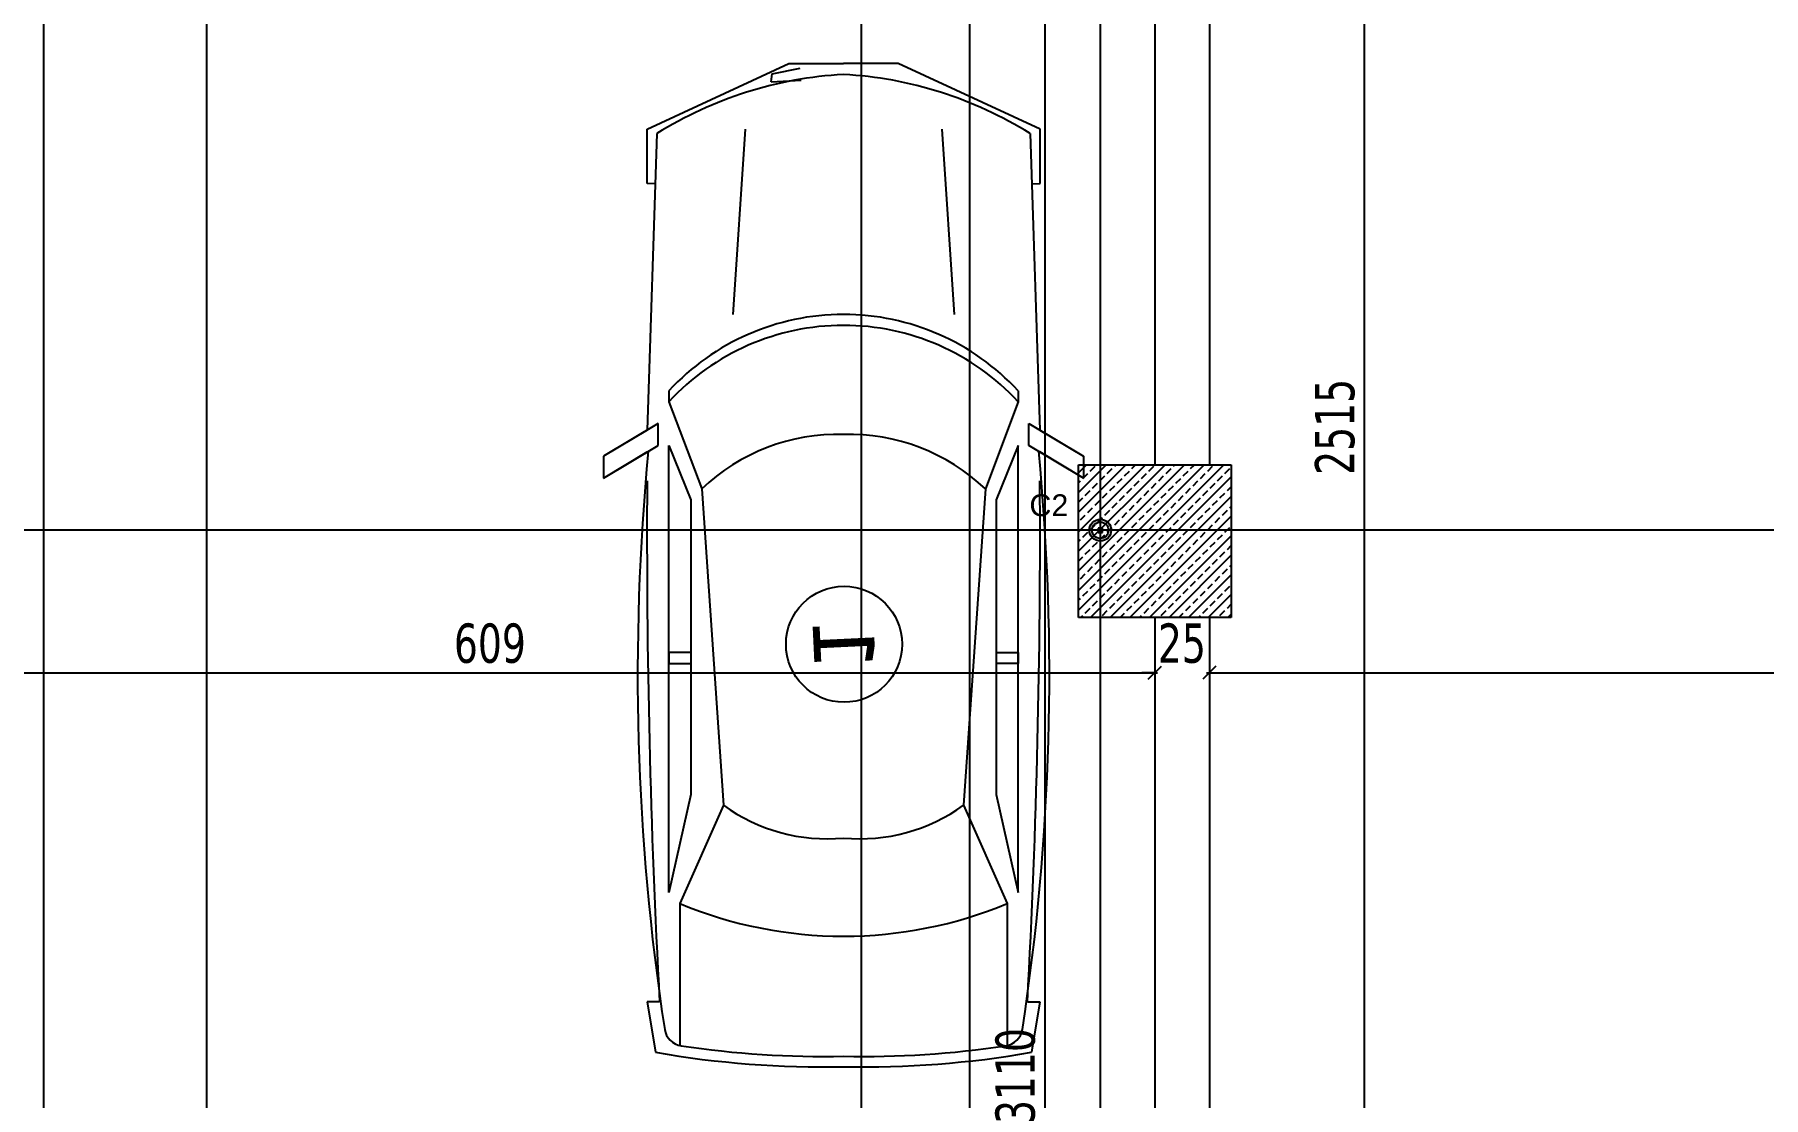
# Model space of a CAD drawing. Header units: millimetres. Extents: x 43168.9 to 43194.6, y -25545.1 to -25543.4.
# Drawn here: x 43170.2682 to 43170.4267, y -25544.1559 to -25544.0585 of the extents above; entities that cross this region are included whole.
import ezdxf
from ezdxf.enums import TextEntityAlignment as Align

# ---------------------------------------------------------------- set-up
doc = ezdxf.new("R2010")
doc.units = ezdxf.units.MM
doc.header["$LTSCALE"] = 200
doc.linetypes.add('DASHDOT', pattern=[1, 0.5, -0.25, 0, -0.25])
doc.linetypes.add('DASHDOT2', pattern=[0.5, 0.25, -0.125, 0, -0.125])
for name, color, linetype in [('aks_sgh', 5, 'DASHDOT2'), ('duv_sgh', 4, 'Continuous'), ('kolon-b.a_sgh', 6, 'Continuous'), ('olcuic_sgh', 183, 'Continuous'), ('tarama-betonarme_sgh', 223, 'Continuous'), ('yapi-yaklasma_sgh', 41, 'DASHDOT')]:
    doc.layers.add(name, color=color, linetype=linetype)
doc.styles.add('1-200', font='arial.ttf', dxfattribs={"height": 60})
doc.styles.add('dim', font='VERDANA.TTF', dxfattribs={"width": 0.7})
doc.styles.add('text1', font='VERDANA.TTF')

msp = doc.modelspace()

# ---------------------------------------------------------------- hatches: boundary and pattern name
h = msp.add_hatch(color=256)
edge = h.paths.add_edge_path()
edge.add_arc((43170.3658790417, -25544.10391939969), 0.001, 0, 360)
edge = h.paths.add_edge_path(flags=16)
edge.add_arc((43170.3658790417, -25544.10391939969), 0.00075, 0, 360)
h = msp.add_hatch(color=256)
edge = h.paths.add_edge_path()
edge.add_arc((43170.3658790417, -25544.10391939969), 0.001, 0, 360)
edge = h.paths.add_edge_path(flags=16)
edge.add_arc((43170.3658790417, -25544.10391939969), 0.00075, 0, 360)

# ---------------------------------------------------------------- linework, layer by layer
at = {"color": 0}
for p, q in [((43170.32433262882, -25544.0671390161), (43170.33734339268, -25544.06113891467)), ((43170.32433262882, -25544.0671390161), (43170.33734339268, -25544.06113891467)), ((43170.3357067567, -25544.06281791203), (43170.33581437359, -25544.06206718944)), ((43170.33581437359, -25544.06206718944), (43170.33837924265, -25544.06155800369)), ((43170.33734339268, -25544.06113891467), (43170.3423434772, -25544.06113891467)), ((43170.33734339268, -25544.06113891467), (43170.3423434772, -25544.06113891467)), ((43170.34734356173, -25544.06113891467), (43170.3423434772, -25544.06113891467)), ((43170.34734356173, -25544.06113891467), (43170.3423434772, -25544.06113891467)), ((43170.3603543256, -25544.0671390161), (43170.34734356173, -25544.06113891467)), ((43170.3603543256, -25544.0671390161), (43170.34734356173, -25544.06113891467)), ((43170.3357067567, -25544.06281791203), (43170.33845161759, -25544.06266330228)), ((43170.32433262882, -25544.07213910063), (43170.32433262882, -25544.0671390161)), ((43170.32433262882, -25544.07213910063), (43170.32433262882, -25544.0671390161)), ((43170.32524622019, -25544.06755625327), (43170.32434317291, -25544.09473948268)), ((43170.33334332506, -25544.0671390161), (43170.33218704513, -25544.08413930349)), ((43170.35134362935, -25544.0671390161), (43170.35249990928, -25544.08413930349)), ((43170.35944073422, -25544.06755625327), (43170.3603437815, -25544.09473948268)), ((43170.3603543256, -25544.07213910063), (43170.3603543256, -25544.0671390161)), ((43170.3603543256, -25544.07213910063), (43170.3603543256, -25544.0671390161)), ((43170.32434317291, -25544.07213910063), (43170.32433262882, -25544.07213910063)), ((43170.32509314688, -25544.07216401532), (43170.32433262882, -25544.07213910063)), ((43170.35959380754, -25544.07216401532), (43170.3603543256, -25544.07213910063)), ((43170.3603437815, -25544.07213910063), (43170.3603543256, -25544.07213910063)), ((43170.32634320673, -25544.09113942182), (43170.32634320673, -25544.09213943873)), ((43170.32634320673, -25544.09213943873), (43170.32934325744, -25544.10013957397)), ((43170.35834374769, -25544.09213943873), (43170.35534369697, -25544.10013957397)), ((43170.35834374769, -25544.09113942182), (43170.35834374769, -25544.09213943873)), ((43170.32534318982, -25544.09413947254), (43170.32034310529, -25544.09713952326)), ((43170.32434317291, -25544.09473948268), (43170.32034310529, -25544.09713952326)), ((43170.32534318982, -25544.09613950635), (43170.32534318982, -25544.09413947254)), ((43170.3593437646, -25544.09613950635), (43170.3593437646, -25544.09413947254)), ((43170.3593437646, -25544.09413947254), (43170.36434384912, -25544.09713952326)), ((43170.3603437815, -25544.09473948268), (43170.36434384912, -25544.09713952326)), ((43170.32034310529, -25544.09913955707), (43170.32534318982, -25544.09613950635)), ((43170.32034310529, -25544.09913955707), (43170.32434317291, -25544.0967395165)), ((43170.32034310529, -25544.09713952326), (43170.32034310529, -25544.09913955707)), ((43170.32034310529, -25544.09713952326), (43170.32034310529, -25544.09913955707)), ((43170.32634320673, -25544.13714019947), (43170.32634320673, -25544.09613950635)), ((43170.32634320673, -25544.09613950635), (43170.32834324054, -25544.10113959088)), ((43170.35834374769, -25544.09613950635), (43170.35634371388, -25544.10113959088)), ((43170.35834374769, -25544.13714019947), (43170.35834374769, -25544.09613950635)), ((43170.36434384912, -25544.09913955707), (43170.3593437646, -25544.09613950635)), ((43170.36434384912, -25544.09913955707), (43170.3603437815, -25544.0967395165)), ((43170.36434384912, -25544.09713952326), (43170.36434384912, -25544.09913955707)), ((43170.36434384912, -25544.09713952326), (43170.36434384912, -25544.09913955707)), ((43170.32934325744, -25544.10013957397), (43170.33134329125, -25544.12914006422)), ((43170.35534369697, -25544.10013957397), (43170.35334366316, -25544.12914006422)), ((43170.32834324054, -25544.10113959088), (43170.32834324054, -25544.12814004732)), ((43170.35634371388, -25544.10113959088), (43170.35634371388, -25544.12814004732)), ((43170.32834324054, -25544.11513982755), (43170.32634320673, -25544.11513982755)), ((43170.32634320673, -25544.11513982755), (43170.32634320673, -25544.11613984446)), ((43170.32634320673, -25544.11613984446), (43170.32834324054, -25544.11613984446)), ((43170.35634371388, -25544.11513982755), (43170.35834374769, -25544.11513982755)), ((43170.35834374769, -25544.11613984446), (43170.35634371388, -25544.11613984446)), ((43170.35834374769, -25544.11513982755), (43170.35834374769, -25544.11613984446)), ((43170.32834324054, -25544.12814004732), (43170.32634320673, -25544.13714019947)), ((43170.35634371388, -25544.12814004732), (43170.35834374769, -25544.13714019947)), ((43170.33134329125, -25544.12914006422), (43170.32734322363, -25544.13814021637)), ((43170.35334366316, -25544.12914006422), (43170.35734373079, -25544.13814021637)), ((43170.32734322363, -25544.13814021637), (43170.32734322363, -25544.15116457732)), ((43170.35734373079, -25544.13814021637), (43170.35734373079, -25544.15116457732)), ((43170.32434317291, -25544.14714036852), (43170.32511694398, -25544.15178299492)), ((43170.32534318982, -25544.14714036852), (43170.32434317291, -25544.14714036852)), ((43170.3254849426, -25544.14714036852), (43170.32434317291, -25544.14714036852)), ((43170.35920201181, -25544.14714036852), (43170.3603437815, -25544.14714036852)), ((43170.3593437646, -25544.14714036852), (43170.3603437815, -25544.14714036852)), ((43170.3603437815, -25544.14714036852), (43170.35957001043, -25544.15178299492))]:
    msp.add_line(p, q, dxfattribs=at)
at = {"color": 0, "linetype": 'ByBlock', "lineweight": -2}
for p, q in [((43170.36607904171, -25544.10371939969), (43170.36567904171, -25544.10371939969)), ((43170.36567904171, -25544.10371939969), (43170.36567904171, -25544.10411939969)), ((43170.36607904171, -25544.10371939969), (43170.36567904171, -25544.10371939969)), ((43170.36567904171, -25544.10371939969), (43170.36567904171, -25544.10411939969)), ((43170.36567904171, -25544.10411939969), (43170.36607904171, -25544.10411939969)), ((43170.36567904171, -25544.10411939969), (43170.36607904171, -25544.10411939969)), ((43170.36594975238, -25544.10384868901), (43170.36580833103, -25544.10399011036)), ((43170.36594975238, -25544.10399011036), (43170.36580833103, -25544.10384868901)), ((43170.36594975238, -25544.10384868901), (43170.36580833103, -25544.10399011036)), ((43170.36594975238, -25544.10399011036), (43170.36580833103, -25544.10384868901)), ((43170.36607904171, -25544.10411939969), (43170.36607904171, -25544.10371939969)), ((43170.36607904171, -25544.10411939969), (43170.36607904171, -25544.10371939969)), ((43170.3702790417, -25544.11758105307), (43170.37147904171, -25544.11638105307)), ((43170.3702790417, -25544.11758105307), (43170.37147904171, -25544.11638105307)), ((43170.3764790417, -25544.11638105307), (43170.37527904171, -25544.11758105307)), ((43170.3764790417, -25544.11638105307), (43170.37527904171, -25544.11758105307))]:
    msp.add_line(p, q, dxfattribs=at)
msp.add_line((43170.33707978271, -25544.11462748453), (43170.33707978271, -25544.11462748453))
at = {"color": 0, "linetype": 'Continuous', "lineweight": -2}
for radius in [0.001, 0.001, 0.00075, 0.00075]:
    msp.add_circle((43170.3658790417, -25544.10391939969), radius, dxfattribs=at)
at = {"linetype": 'Continuous'}
msp.add_circle((43170.34239372026, -25544.11437357961), 0.005320000000000346, dxfattribs=at)
at = {"color": 0}
for centre, radius, start, end in [((43170.34434351102, -25544.09813954016), 0.03605612228057108, 93.17982954175338, 121.9821208195799), ((43170.34034344339, -25544.09813954016), 0.03605612228057108, 58.01787918042012, 86.82017045824662), ((43170.3423434772, -25544.10592538607), 0.02178608257773878, 90, 137.2587549555883), ((43170.3423434772, -25544.10592538607), 0.02178608257773878, 42.74124504441167, 90), ((43170.3423434772, -25544.10692540297), 0.02178608257773878, 90, 137.2587549555883), ((43170.3423434772, -25544.10692540297), 0.02178608257773878, 42.74124504441167, 90), ((43170.34184346876, -25544.11323979543), 0.0181072108613248, 88.41764539243664, 133.6573759964856), ((43170.34284348566, -25544.11323979543), 0.0181072108613248, 46.34262400351442, 91.58235460756336), ((43170.53785640359, -25544.11716340448), 0.2143856953616721, 174.5157722221091, 188.7238197954231), ((43170.14683055082, -25544.11716340448), 0.2143856953616721, 351.2761802045768, 5.484227777890904), ((43171.11490020941, -25544.10437568823), 0.7905727552520726, 179.6386925190084, 183.1008306676707), ((43169.56978674501, -25544.10437568823), 0.7905727552520726, 356.8991693323292, 0.3613074809916), ((43170.34084345185, -25544.11597317497), 0.01623637964533992, 234.1888356708188, 275.3009265807162), ((43170.34384350257, -25544.11597317497), 0.01623637964533992, 264.6990734192838, 305.8111643291812), ((43170.3423434772, -25544.10213960778), 0.03900065930309958, 247.3801356131465, 270), ((43170.3423434772, -25544.10213960778), 0.03900065930309958, 270, 292.6198643868535), ((43170.32773012989, -25544.1494066514), 0.0018, 188.7238197954231, 261.5115368966201), ((43170.35695682452, -25544.1494066514), 0.0018, 278.48846310338, 351.2761802045768), ((43170.34055587059, -25544.0634692552), 0.08965309296207911, 260.0838130198713, 271.1549237942075), ((43170.34055587059, -25544.0634692552), 0.08868921503438901, 261.5115368966201, 271.1549237942075), ((43170.34413108382, -25544.0634692552), 0.08965309296207911, 268.8450762057925, 279.9161869801287), ((43170.34413108382, -25544.0634692552), 0.08868921503438901, 268.8450762057925, 278.48846310338)]:
    msp.add_arc(centre, radius, start, end, dxfattribs=at)
at = {"layer": 'aks_sgh'}
for p, q in [((43170.26899999916, -25543.74091939969), (43170.26899999916, -25544.78991939969)), ((43170.35387904171, -25543.74091939969), (43170.35387904171, -25544.78991939969)), ((43170.3658790417, -25543.74091939969), (43170.3658790417, -25544.78991939969)), ((43171.17087959124, -25544.10391939969), (43170.19487849217, -25544.10391939969))]:
    msp.add_line(p, q, dxfattribs=at)
at = {"layer": 'duv_sgh'}
for p, q in [((43170.37087904171, -25543.98998664733), (43170.37087904171, -25544.09791939969)), ((43170.37587904171, -25543.98991939969), (43170.37587904171, -25544.09791939969)), ((43170.37087904171, -25544.11191939969), (43170.37087904171, -25544.21591939969)), ((43170.37587904171, -25544.11191939969), (43170.37587904171, -25544.21591939969))]:
    msp.add_line(p, q, dxfattribs=at)
at = {"layer": 'kolon-b.a_sgh'}
for p, q in [((43170.3638790417, -25544.09791939969), (43170.37787904171, -25544.09791939969)), ((43170.3638790417, -25544.11191939969), (43170.3638790417, -25544.09791939969)), ((43170.37787904171, -25544.09791939969), (43170.37787904171, -25544.11191939969)), ((43170.37787904171, -25544.11191939969), (43170.3638790417, -25544.11191939969))]:
    msp.add_line(p, q, dxfattribs=at)
at = {"layer": 'olcuic_sgh'}
for p, q in [((43170.36078302909, -25543.84266939969), (43170.36078302909, -25544.46516939969)), ((43170.39007358847, -25543.84266939969), (43170.39007358847, -25544.34616939969)), ((43170.37087904171, -25544.11298105307), (43170.37087904171, -25544.11798105307)), ((43170.37087904171, -25544.11298105307), (43170.37087904171, -25544.11798105307)), ((43170.37587904171, -25544.11298105307), (43170.37587904171, -25544.11798105307)), ((43170.37587904171, -25544.11298105307), (43170.37587904171, -25544.11798105307)), ((43170.24874999916, -25544.11698105307), (43170.3711290417, -25544.11698105307)), ((43170.37087904171, -25544.11698105307), (43170.3696790417, -25544.11698105307)), ((43170.37562904171, -25544.11698105307), (43170.5031290417, -25544.11698105307)), ((43170.37587904171, -25544.11698105307), (43170.3770790417, -25544.11698105307))]:
    msp.add_line(p, q, dxfattribs=at)
at = {"layer": 'tarama-betonarme_sgh'}
for p, q in [((43170.3638790417, -25544.09866748989), (43170.3646271319, -25544.09791939969)), ((43170.3638790417, -25544.10046354111), (43170.36642318313, -25544.09791939969)), ((43170.3638790417, -25544.10225959234), (43170.36821923435, -25544.09791939969)), ((43170.3638790417, -25544.10405564356), (43170.37001528557, -25544.09791939969)), ((43170.3638790417, -25544.10585169479), (43170.3718113368, -25544.09791939969)), ((43170.3638790417, -25544.10764774601), (43170.37360738803, -25544.09791939969)), ((43170.3638790417, -25544.10944379723), (43170.37540343925, -25544.09791939969)), ((43170.3638790417, -25544.11123984846), (43170.37719949047, -25544.09791939969)), ((43170.36427864104, -25544.09916591655), (43170.36472765385, -25544.09871690374)), ((43170.36495216026, -25544.09849239734), (43170.36540117306, -25544.09804338453)), ((43170.36652370507, -25544.09871690374), (43170.36697271788, -25544.09826789093)), ((43170.36719722428, -25544.09804338453), (43170.36732120913, -25544.09791939969)), ((43170.3680952499, -25544.09894141015), (43170.3685442627, -25544.09849239734)), ((43170.36876876911, -25544.09826789093), (43170.36911726035, -25544.09791939969)), ((43170.36966679472, -25544.09916591655), (43170.37011580752, -25544.09871690374)), ((43170.37034031393, -25544.09849239734), (43170.37078932673, -25544.09804338453)), ((43170.37191185875, -25544.09871690374), (43170.37236087155, -25544.09826789093)), ((43170.37258537795, -25544.09804338453), (43170.3727093628, -25544.09791939969)), ((43170.37348340357, -25544.09894141015), (43170.37393241638, -25544.09849239734)), ((43170.37415692278, -25544.09826789093), (43170.37450541402, -25544.09791939969)), ((43170.37505494839, -25544.09916591655), (43170.37550396119, -25544.09871690374)), ((43170.3757284676, -25544.09849239734), (43170.37617748041, -25544.09804338453)), ((43170.37730001242, -25544.09871690374), (43170.37774902523, -25544.09826789093)), ((43170.3638790417, -25544.09956551589), (43170.36405413464, -25544.09939042295)), ((43170.36450314744, -25544.10073746137), (43170.36495216026, -25544.10028844856)), ((43170.3649955417, -25544.11191939969), (43170.37787904171, -25544.09903589968)), ((43170.36517666666, -25544.10006394216), (43170.36562567946, -25544.09961492935)), ((43170.36585018587, -25544.09939042295), (43170.36629919867, -25544.09894141015)), ((43170.36674821148, -25544.10028844856), (43170.36719722428, -25544.09983943576)), ((43170.36742173069, -25544.09961492935), (43170.3678707435, -25544.09916591655)), ((43170.3683197563, -25544.10051295497), (43170.36876876911, -25544.10006394216)), ((43170.36899327551, -25544.09983943576), (43170.36944228831, -25544.09939042295)), ((43170.36989130112, -25544.10073746137), (43170.37034031393, -25544.10028844856)), ((43170.37056482033, -25544.10006394216), (43170.37101383314, -25544.09961492935)), ((43170.37123833954, -25544.09939042295), (43170.37168735234, -25544.09894141015)), ((43170.37213636515, -25544.10028844856), (43170.37258537795, -25544.09983943576)), ((43170.37280988436, -25544.09961492935), (43170.37325889717, -25544.09916591655)), ((43170.37370790997, -25544.10051295497), (43170.37415692278, -25544.10006394216)), ((43170.37438142918, -25544.09983943576), (43170.37483044199, -25544.09939042295)), ((43170.37527945479, -25544.10073746137), (43170.3757284676, -25544.10028844856)), ((43170.37595297401, -25544.10006394216), (43170.37640198681, -25544.09961492935)), ((43170.37662649321, -25544.09939042295), (43170.37707550602, -25544.09894141015)), ((43170.37752451882, -25544.10028844856), (43170.37787904171, -25544.09993392568)), ((43170.3638790417, -25544.10136156711), (43170.36427864104, -25544.10096196777)), ((43170.36472765385, -25544.10230900619), (43170.36517666666, -25544.10185999339)), ((43170.36540117306, -25544.10163548698), (43170.36585018587, -25544.10118647417)), ((43170.36607469227, -25544.10096196777), (43170.36652370507, -25544.10051295497)), ((43170.36679159292, -25544.11191939969), (43170.37787904171, -25544.10083195091)), ((43170.36697271788, -25544.10185999339), (43170.36742173069, -25544.10141098058)), ((43170.36764623709, -25544.10118647417), (43170.3680952499, -25544.10073746137)), ((43170.3685442627, -25544.10208449979), (43170.36899327551, -25544.10163548698)), ((43170.36921778191, -25544.10141098058), (43170.36966679472, -25544.10096196777)), ((43170.37011580752, -25544.10230900619), (43170.37056482033, -25544.10185999339)), ((43170.37078932673, -25544.10163548698), (43170.37123833954, -25544.10118647417)), ((43170.37146284594, -25544.10096196777), (43170.37191185875, -25544.10051295497)), ((43170.37236087155, -25544.10185999339), (43170.37280988436, -25544.10141098058)), ((43170.37303439077, -25544.10118647417), (43170.37348340357, -25544.10073746137)), ((43170.37393241638, -25544.10208449979), (43170.37438142918, -25544.10163548698)), ((43170.37460593558, -25544.10141098058), (43170.37505494839, -25544.10096196777)), ((43170.37550396119, -25544.10230900619), (43170.37595297401, -25544.10185999339)), ((43170.37617748041, -25544.10163548698), (43170.37662649321, -25544.10118647417)), ((43170.37685099962, -25544.10096196777), (43170.37730001242, -25544.10051295497)), ((43170.37774902523, -25544.10185999339), (43170.37787904171, -25544.1017299769)), ((43170.36405413464, -25544.1029825254), (43170.36450314744, -25544.10253351259)), ((43170.36495216026, -25544.10388055101), (43170.36540117306, -25544.10343153821)), ((43170.36562567946, -25544.1032070318), (43170.36607469227, -25544.10275801899)), ((43170.36629919867, -25544.10253351259), (43170.36674821148, -25544.10208449979)), ((43170.36719722428, -25544.10343153821), (43170.36764623709, -25544.1029825254)), ((43170.3678707435, -25544.10275801899), (43170.3683197563, -25544.10230900619)), ((43170.36858764415, -25544.11191939969), (43170.37787904171, -25544.10262800213)), ((43170.36876876911, -25544.10365604461), (43170.36921778191, -25544.1032070318)), ((43170.36944228831, -25544.1029825254), (43170.36989130112, -25544.10253351259)), ((43170.37034031393, -25544.10388055101), (43170.37078932673, -25544.10343153821)), ((43170.37101383314, -25544.1032070318), (43170.37146284594, -25544.10275801899)), ((43170.37168735234, -25544.10253351259), (43170.37213636515, -25544.10208449979)), ((43170.37258537795, -25544.10343153821), (43170.37303439077, -25544.1029825254)), ((43170.37325889717, -25544.10275801899), (43170.37370790997, -25544.10230900619)), ((43170.37415692278, -25544.10365604461), (43170.37460593558, -25544.1032070318)), ((43170.37483044199, -25544.1029825254), (43170.37527945479, -25544.10253351259)), ((43170.3757284676, -25544.10388055101), (43170.37617748041, -25544.10343153821)), ((43170.37640198681, -25544.1032070318), (43170.37685099962, -25544.10275801899)), ((43170.37707550602, -25544.10253351259), (43170.37752451882, -25544.10208449979)), ((43170.3638790417, -25544.10495366956), (43170.36405413464, -25544.10477857662)), ((43170.36427864104, -25544.10455407022), (43170.36472765385, -25544.10410505741)), ((43170.36517666666, -25544.10545209583), (43170.36562567946, -25544.10500308303)), ((43170.36585018587, -25544.10477857662), (43170.36629919867, -25544.10432956382)), ((43170.36652370507, -25544.10410505741), (43170.36697271788, -25544.10365604461)), ((43170.36742173069, -25544.10500308303), (43170.3678707435, -25544.10455407022)), ((43170.3680952499, -25544.10432956382), (43170.3685442627, -25544.10388055101)), ((43170.36899327551, -25544.10522758943), (43170.36944228831, -25544.10477857662)), ((43170.36966679472, -25544.10455407022), (43170.37011580752, -25544.10410505741)), ((43170.37038369537, -25544.11191939969), (43170.37787904171, -25544.10442405336)), ((43170.37056482033, -25544.10545209583), (43170.37101383314, -25544.10500308303)), ((43170.37123833954, -25544.10477857662), (43170.37168735234, -25544.10432956382)), ((43170.37191185875, -25544.10410505741), (43170.37236087155, -25544.10365604461)), ((43170.37280988436, -25544.10500308303), (43170.37325889717, -25544.10455407022)), ((43170.37348340357, -25544.10432956382), (43170.37393241638, -25544.10388055101)), ((43170.37438142918, -25544.10522758943), (43170.37483044199, -25544.10477857662)), ((43170.37505494839, -25544.10455407022), (43170.37550396119, -25544.10410505741)), ((43170.37595297401, -25544.10545209583), (43170.37640198681, -25544.10500308303)), ((43170.37662649321, -25544.10477857662), (43170.37707550602, -25544.10432956382)), ((43170.37730001242, -25544.10410505741), (43170.37774902523, -25544.10365604461)), ((43170.3638790417, -25544.10674972078), (43170.36427864104, -25544.10635012144)), ((43170.36450314744, -25544.10612561504), (43170.36495216026, -25544.10567660223)), ((43170.36540117306, -25544.10702364065), (43170.36585018587, -25544.10657462785)), ((43170.36607469227, -25544.10635012144), (43170.36652370507, -25544.10590110864)), ((43170.36674821148, -25544.10567660223), (43170.36719722428, -25544.10522758943)), ((43170.36764623709, -25544.10657462785), (43170.3680952499, -25544.10612561504)), ((43170.3683197563, -25544.10590110864), (43170.36876876911, -25544.10545209583)), ((43170.36921778191, -25544.10679913425), (43170.36966679472, -25544.10635012144)), ((43170.36989130112, -25544.10612561504), (43170.37034031393, -25544.10567660223)), ((43170.37078932673, -25544.10702364065), (43170.37123833954, -25544.10657462785)), ((43170.37146284594, -25544.10635012144), (43170.37191185875, -25544.10590110864)), ((43170.37213636515, -25544.10567660223), (43170.37258537795, -25544.10522758943)), ((43170.37217974659, -25544.11191939969), (43170.37787904171, -25544.10622010458)), ((43170.37303439077, -25544.10657462785), (43170.37348340357, -25544.10612561504)), ((43170.37370790997, -25544.10590110864), (43170.37415692278, -25544.10545209583)), ((43170.37460593558, -25544.10679913425), (43170.37505494839, -25544.10635012144)), ((43170.37527945479, -25544.10612561504), (43170.3757284676, -25544.10567660223)), ((43170.37617748041, -25544.10702364065), (43170.37662649321, -25544.10657462785)), ((43170.37685099962, -25544.10635012144), (43170.37730001242, -25544.10590110864)), ((43170.37752451882, -25544.10567660223), (43170.37787904171, -25544.10532207935)), ((43170.36405413464, -25544.10837067907), (43170.36450314744, -25544.10792166627)), ((43170.36472765385, -25544.10769715986), (43170.36517666666, -25544.10724814705)), ((43170.36562567946, -25544.10859518547), (43170.36607469227, -25544.10814617267)), ((43170.36629919867, -25544.10792166627), (43170.36674821148, -25544.10747265346)), ((43170.36697271788, -25544.10724814705), (43170.36742173069, -25544.10679913425)), ((43170.3678707435, -25544.10814617267), (43170.3683197563, -25544.10769715986)), ((43170.3685442627, -25544.10747265346), (43170.36899327551, -25544.10702364065)), ((43170.36944228831, -25544.10837067907), (43170.36989130112, -25544.10792166627)), ((43170.37011580752, -25544.10769715986), (43170.37056482033, -25544.10724814705)), ((43170.37101383314, -25544.10859518547), (43170.37146284594, -25544.10814617267)), ((43170.37168735234, -25544.10792166627), (43170.37213636515, -25544.10747265346)), ((43170.37236087155, -25544.10724814705), (43170.37280988436, -25544.10679913425)), ((43170.37325889717, -25544.10814617267), (43170.37370790997, -25544.10769715986)), ((43170.37393241638, -25544.10747265346), (43170.37438142918, -25544.10702364065)), ((43170.37397579782, -25544.11191939969), (43170.37787904171, -25544.1080161558)), ((43170.37483044199, -25544.10837067907), (43170.37527945479, -25544.10792166627)), ((43170.37550396119, -25544.10769715986), (43170.37595297401, -25544.10724814705)), ((43170.37640198681, -25544.10859518547), (43170.37685099962, -25544.10814617267)), ((43170.37707550602, -25544.10792166627), (43170.37752451882, -25544.10747265346)), ((43170.37774902523, -25544.10724814705), (43170.37787904171, -25544.10711813058)), ((43170.36427864104, -25544.10994222389), (43170.36472765385, -25544.10949321109)), ((43170.36495216026, -25544.10926870468), (43170.36540117306, -25544.10881969188)), ((43170.36585018587, -25544.1101667303), (43170.36629919867, -25544.10971771749)), ((43170.36652370507, -25544.10949321109), (43170.36697271788, -25544.10904419828)), ((43170.36719722428, -25544.10881969188), (43170.36764623709, -25544.10837067907)), ((43170.3680952499, -25544.10971771749), (43170.3685442627, -25544.10926870468)), ((43170.36876876911, -25544.10904419828), (43170.36921778191, -25544.10859518547)), ((43170.36966679472, -25544.10994222389), (43170.37011580752, -25544.10949321109)), ((43170.37034031393, -25544.10926870468), (43170.37078932673, -25544.10881969188)), ((43170.37123833954, -25544.1101667303), (43170.37168735234, -25544.10971771749)), ((43170.37191185875, -25544.10949321109), (43170.37236087155, -25544.10904419828)), ((43170.37258537795, -25544.10881969188), (43170.37303439077, -25544.10837067907)), ((43170.37348340357, -25544.10971771749), (43170.37393241638, -25544.10926870468)), ((43170.37415692278, -25544.10904419828), (43170.37460593558, -25544.10859518547)), ((43170.37505494839, -25544.10994222389), (43170.37550396119, -25544.10949321109)), ((43170.3757284676, -25544.10926870468), (43170.37617748041, -25544.10881969188)), ((43170.37577184905, -25544.11191939969), (43170.37787904171, -25544.10981220703)), ((43170.37662649321, -25544.1101667303), (43170.37707550602, -25544.10971771749)), ((43170.37730001242, -25544.10949321109), (43170.37774902523, -25544.10904419828)), ((43170.3638790417, -25544.11034182323), (43170.36405413464, -25544.1101667303)), ((43170.36450314744, -25544.11151376871), (43170.36495216026, -25544.11106475591)), ((43170.36517666666, -25544.1108402495), (43170.36562567946, -25544.1103912367)), ((43170.36607469227, -25544.11173827512), (43170.36652370507, -25544.11128926231)), ((43170.36674821148, -25544.11106475591), (43170.36719722428, -25544.1106157431)), ((43170.36742173069, -25544.1103912367), (43170.3678707435, -25544.10994222389)), ((43170.3683197563, -25544.11128926231), (43170.36876876911, -25544.1108402495)), ((43170.36899327551, -25544.1106157431), (43170.36944228831, -25544.1101667303)), ((43170.36989130112, -25544.11151376871), (43170.37034031393, -25544.11106475591)), ((43170.37056482033, -25544.1108402495), (43170.37101383314, -25544.1103912367)), ((43170.37146284594, -25544.11173827512), (43170.37191185875, -25544.11128926231)), ((43170.37213636515, -25544.11106475591), (43170.37258537795, -25544.1106157431)), ((43170.37280988436, -25544.1103912367), (43170.37325889717, -25544.10994222389)), ((43170.37370790997, -25544.11128926231), (43170.37415692278, -25544.1108402495)), ((43170.37438142918, -25544.1106157431), (43170.37483044199, -25544.1101667303)), ((43170.37527945479, -25544.11151376871), (43170.3757284676, -25544.11106475591)), ((43170.37595297401, -25544.1108402495), (43170.37640198681, -25544.1103912367)), ((43170.37685099962, -25544.11173827512), (43170.37730001242, -25544.11128926231)), ((43170.37752451882, -25544.11106475591), (43170.37787904171, -25544.11071023303)), ((43170.36409751647, -25544.11191939969), (43170.36427864104, -25544.11173827512)), ((43170.36768961892, -25544.11191939969), (43170.3680952499, -25544.11151376871)), ((43170.36948567015, -25544.11191939969), (43170.36966679472, -25544.11173827512)), ((43170.37307777259, -25544.11191939969), (43170.37348340357, -25544.11151376871)), ((43170.37487382382, -25544.11191939969), (43170.37505494839, -25544.11173827512)), ((43170.37756790026, -25544.11191939969), (43170.37787904171, -25544.11160825825))]:
    msp.add_line(p, q, dxfattribs=at)
at = {"layer": 'yapi-yaklasma_sgh'}
for p, q in [((43170.28399999916, -25544.7875909039), (43170.28399999916, -25543.79475840276)), ((43170.34399999916, -25544.72614544623), (43170.34399999916, -25543.79832022829))]:
    msp.add_line(p, q, dxfattribs=at)

# ---------------------------------------------------------------- texts
at = {"linetype": 'Continuous', "style": 'text1', "text_generation_flag": 4}
msp.add_attdef('1', text='', height=0.005600000000000295, rotation=92.73556609848184, dxfattribs=at).set_placement((43170.34239372026, -25544.11437357961), align=Align.MIDDLE)
at = {"layer": 'aks_sgh', "style": '1-200'}
msp.add_text('C2', height=0.002, rotation=5.211020732175437e-06, dxfattribs=at).set_placement((43170.35937972111, -25544.10262905292))
msp.add_text('C2', height=0.002, rotation=5.211020732175437e-06, dxfattribs=at).set_placement((43170.35937972111, -25544.10262905292))
at = {"layer": 'olcuic_sgh', "color": 2, "style": 'dim', "width": 0.7}
for s, p in [('2515', (43170.38916116402, -25544.09883997726)), ('3110', (43170.35987060465, -25544.15835351654))]:
    msp.add_text(s, height=0.0036, rotation=90, dxfattribs=at).set_placement(p)
for s, p in [('609', (43170.30663254931, -25544.11606983748)), ('25', (43170.37116198328, -25544.11606862862))]:
    msp.add_text(s, height=0.0036, dxfattribs=at).set_placement(p)

doc.saveas('drawing.dxf')
